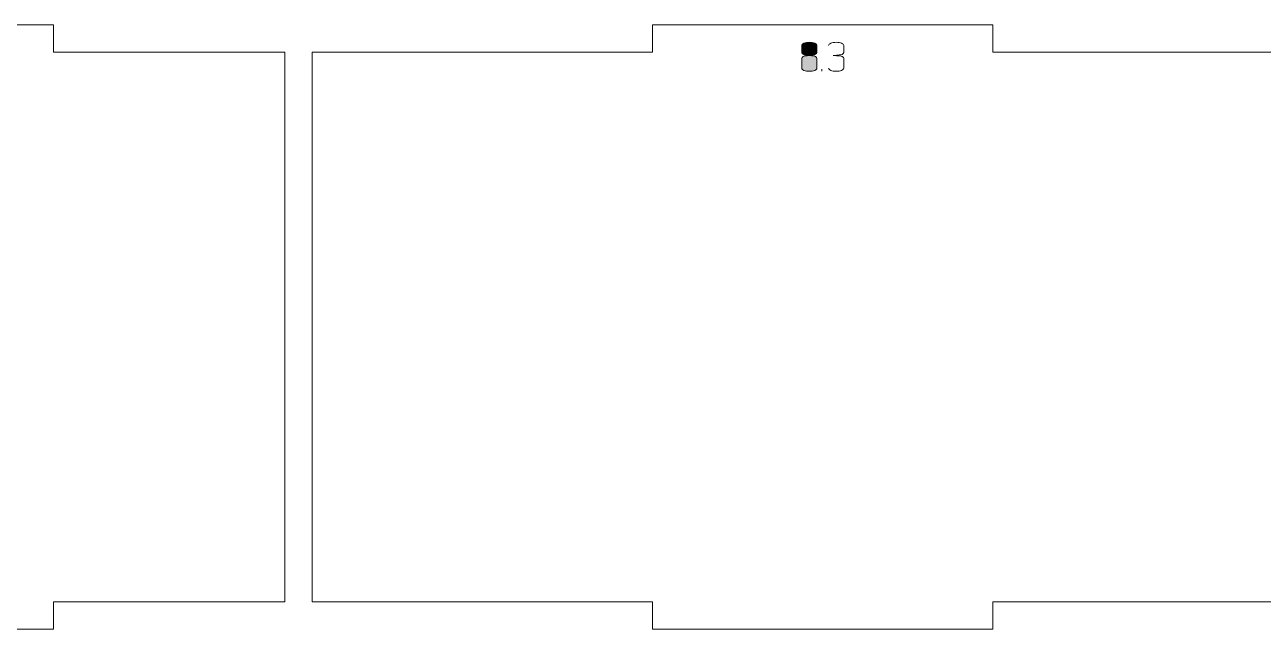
# Model space of a CAD drawing. Header units: centimetres. Extents: x -158 to 228, y -202 to 254.
# Drawn here: x 71.18 to 84.7, y -106.24 to -99.64 of the extents above; entities that cross this region are included whole.
import ezdxf

# ---------------------------------------------------------------- set-up
doc = ezdxf.new("R2010")
doc.units = ezdxf.units.CM
doc.header["$MEASUREMENT"] = 0
doc.layers.add('Capa 1', color=7, linetype='Continuous')

msp = doc.modelspace()

# ---------------------------------------------------------------- hatches: boundary and pattern name
at = {"layer": 'Capa 1', "true_color": 0x3e4095}
h = msp.add_hatch(color=175, dxfattribs=at)
edge = h.paths.add_edge_path()
edge.add_spline(control_points=[(79.66335, -99.94495), (79.66335, -99.9529), (79.66901, -99.96008), (79.68032, -99.9665), (79.69163, -99.97292), (79.71349, -99.9772), (79.7459, -99.97934), (79.77831, -99.9772), (79.80017, -99.97292), (79.81148, -99.9665), (79.82279, -99.96008), (79.82845, -99.9529), (79.82845, -99.94495), (79.82845, -99.94495), (79.82845, -99.87065), (79.82845, -99.87065), (79.82845, -99.86087), (79.82058, -99.85254), (79.80483, -99.84566), (79.78909, -99.83878), (79.76944, -99.83534), (79.7459, -99.83534), (79.72236, -99.83534), (79.70271, -99.83878), (79.68697, -99.84566), (79.67122, -99.85254), (79.66335, -99.86087), (79.66335, -99.87065), (79.66335, -99.87065), (79.66335, -99.94495), (79.66335, -99.94495)], knot_values=[0, 0, 0, 0, 0.1, 0.1, 0.1, 0.2, 0.2, 0.2, 0.3, 0.3, 0.3, 0.4, 0.4, 0.4, 0.5, 0.5, 0.5, 0.6, 0.6, 0.6, 0.7, 0.7, 0.7, 0.8, 0.8, 0.8, 0.9, 0.9, 0.9, 1, 1, 1, 1], degree=3, periodic=1)
h = msp.add_hatch(color=175, dxfattribs=at)
edge = h.paths.add_edge_path()
edge.add_spline(control_points=[(79.7459, -100.15178), (79.72236, -100.15178), (79.70271, -100.14834), (79.68697, -100.14146), (79.67122, -100.13458), (79.66335, -100.12625), (79.66335, -100.11647), (79.66335, -100.11647), (79.66335, -100.01328), (79.66335, -100.01328), (79.66335, -100.00502), (79.66901, -99.99784), (79.68032, -99.99173), (79.69163, -99.98561), (79.71349, -99.98148), (79.7459, -99.97934), (79.71349, -99.9772), (79.69163, -99.97292), (79.68032, -99.9665), (79.66901, -99.96008), (79.66335, -99.9529), (79.66335, -99.94495), (79.66335, -99.94495), (79.66335, -99.87065), (79.66335, -99.87065), (79.66335, -99.86087), (79.67122, -99.85254), (79.68697, -99.84566), (79.70271, -99.83878), (79.72236, -99.83534), (79.7459, -99.83534), (79.76944, -99.83534), (79.78909, -99.83878), (79.80483, -99.84566), (79.82058, -99.85254), (79.82845, -99.86087), (79.82845, -99.87065), (79.82845, -99.87065), (79.82845, -99.94495), (79.82845, -99.94495), (79.82845, -99.9529), (79.82279, -99.96008), (79.81148, -99.9665), (79.80017, -99.97292), (79.77831, -99.9772), (79.7459, -99.97934), (79.77831, -99.98148), (79.80017, -99.98561), (79.81148, -99.99173), (79.82279, -99.99784), (79.82845, -100.00502), (79.82845, -100.01328), (79.82845, -100.01328), (79.82845, -100.11647), (79.82845, -100.11647), (79.82845, -100.12625), (79.82058, -100.13458), (79.80483, -100.14146), (79.78909, -100.14834), (79.76944, -100.15178), (79.7459, -100.15178)], knot_values=[0, 0, 0, 0, 0.05, 0.05, 0.05, 0.1, 0.1, 0.1, 0.15, 0.15, 0.15, 0.2, 0.2, 0.2, 0.25, 0.25, 0.25, 0.3, 0.3, 0.3, 0.35, 0.35, 0.35, 0.4, 0.4, 0.4, 0.45, 0.45, 0.45, 0.5, 0.5, 0.5, 0.55, 0.55, 0.55, 0.6, 0.6, 0.6, 0.65, 0.65, 0.65, 0.7, 0.7, 0.7, 0.75, 0.75, 0.75, 0.8, 0.8, 0.8, 0.85, 0.85, 0.85, 0.9, 0.9, 0.9, 0.95, 0.95, 0.95, 1, 1, 1, 1], degree=3, periodic=1)
h = msp.add_hatch(color=175, dxfattribs=at)
edge = h.paths.add_edge_path()
edge.add_spline(control_points=[(80.03941, -100.15178), (80.01587, -100.15178), (79.99622, -100.14834), (79.98048, -100.14146), (79.96473, -100.13458), (79.95686, -100.12625), (79.95686, -100.11647), (79.95686, -100.12625), (79.96473, -100.13458), (79.98048, -100.14146), (79.99622, -100.14834), (80.01587, -100.15178), (80.03941, -100.15178), (80.06295, -100.15178), (80.0826, -100.14834), (80.09834, -100.14146), (80.11409, -100.13458), (80.12196, -100.12625), (80.12196, -100.11647), (80.12196, -100.11647), (80.12196, -100.01328), (80.12196, -100.01328), (80.12196, -100.00502), (80.1163, -99.99784), (80.10499, -99.99173), (80.09368, -99.98561), (80.06051, -99.98148), (80.00547, -99.97934), (80.0602, -99.97598), (80.09307, -99.972), (80.10407, -99.96742), (80.11508, -99.96283), (80.12104, -99.95534), (80.12196, -99.94495), (80.12196, -99.94495), (80.12196, -99.87065), (80.12196, -99.87065), (80.12196, -99.86087), (80.11409, -99.85254), (80.09834, -99.84566), (80.0826, -99.83878), (80.06295, -99.83534), (80.03941, -99.83534), (80.01587, -99.83534), (79.99622, -99.83878), (79.98048, -99.84566), (79.96473, -99.85254), (79.95686, -99.86087), (79.95686, -99.87065), (79.95686, -99.86087), (79.96473, -99.85254), (79.98048, -99.84566), (79.99622, -99.83878), (80.01587, -99.83534), (80.03941, -99.83534), (80.06295, -99.83534), (80.0826, -99.83878), (80.09834, -99.84566), (80.11409, -99.85254), (80.12196, -99.86087), (80.12196, -99.87065), (80.12196, -99.87065), (80.12196, -99.94495), (80.12196, -99.94495), (80.12104, -99.95534), (80.11508, -99.96283), (80.10407, -99.96742), (80.09307, -99.972), (80.0602, -99.97598), (80.00547, -99.97934), (80.06051, -99.98148), (80.09368, -99.98561), (80.10499, -99.99173), (80.1163, -99.99784), (80.12196, -100.00502), (80.12196, -100.01328), (80.12196, -100.01328), (80.12196, -100.11647), (80.12196, -100.11647), (80.12196, -100.12625), (80.11409, -100.13458), (80.09834, -100.14146), (80.0826, -100.14834), (80.06295, -100.15178), (80.03941, -100.15178)], knot_values=[0, 0, 0, 0, 0.03571429, 0.03571429, 0.03571429, 0.07142857, 0.07142857, 0.07142857, 0.10714286, 0.10714286, 0.10714286, 0.14285714, 0.14285714, 0.14285714, 0.17857143, 0.17857143, 0.17857143, 0.21428571, 0.21428571, 0.21428571, 0.25, 0.25, 0.25, 0.28571429, 0.28571429, 0.28571429, 0.32142857, 0.32142857, 0.32142857, 0.35714286, 0.35714286, 0.35714286, 0.39285714, 0.39285714, 0.39285714, 0.42857143, 0.42857143, 0.42857143, 0.46428571, 0.46428571, 0.46428571, 0.5, 0.5, 0.5, 0.53571429, 0.53571429, 0.53571429, 0.57142857, 0.57142857, 0.57142857, 0.60714286, 0.60714286, 0.60714286, 0.64285714, 0.64285714, 0.64285714, 0.67857143, 0.67857143, 0.67857143, 0.71428571, 0.71428571, 0.71428571, 0.75, 0.75, 0.75, 0.78571429, 0.78571429, 0.78571429, 0.82142857, 0.82142857, 0.82142857, 0.85714286, 0.85714286, 0.85714286, 0.89285714, 0.89285714, 0.89285714, 0.92857143, 0.92857143, 0.92857143, 0.96428571, 0.96428571, 0.96428571, 1, 1, 1, 1], degree=3, periodic=1)
h = msp.add_hatch(color=175, dxfattribs=at)
edge = h.paths.add_edge_path()
edge.add_spline(control_points=[(79.66335, -100.11647), (79.66335, -100.12625), (79.67122, -100.13458), (79.68697, -100.14146), (79.70271, -100.14834), (79.72236, -100.15178), (79.7459, -100.15178), (79.76944, -100.15178), (79.78909, -100.14834), (79.80483, -100.14146), (79.82058, -100.13458), (79.82845, -100.12625), (79.82845, -100.11647), (79.82845, -100.11647), (79.82845, -100.01328), (79.82845, -100.01328), (79.82845, -100.00502), (79.82279, -99.99784), (79.81148, -99.99173), (79.80017, -99.98561), (79.77831, -99.98148), (79.7459, -99.97934), (79.71349, -99.98148), (79.69163, -99.98561), (79.68032, -99.99173), (79.66901, -99.99784), (79.66335, -100.00502), (79.66335, -100.01328), (79.66335, -100.01328), (79.66335, -100.11647), (79.66335, -100.11647)], knot_values=[0, 0, 0, 0, 0.1, 0.1, 0.1, 0.2, 0.2, 0.2, 0.3, 0.3, 0.3, 0.4, 0.4, 0.4, 0.5, 0.5, 0.5, 0.6, 0.6, 0.6, 0.7, 0.7, 0.7, 0.8, 0.8, 0.8, 0.9, 0.9, 0.9, 1, 1, 1, 1], degree=3, periodic=1)
h = msp.add_hatch(color=175, dxfattribs=at)
edge = h.paths.add_edge_path()
edge.add_spline(control_points=[(79.88348, -100.15178), (79.88348, -100.15178), (79.88348, -100.12931), (79.88348, -100.12931), (79.88348, -100.12931), (79.88348, -100.15178), (79.88348, -100.15178)], knot_values=[0, 0, 0, 0, 0.5, 0.5, 0.5, 1, 1, 1, 1], degree=3, periodic=1)

# ---------------------------------------------------------------- linework, layer by layer
at = {"layer": 'Capa 1', "color": 240, "lineweight": 9}
for points in [[(66.45637, -99.94378), (66.45637, -99.94378), (66.45637, -105.94378), (66.45637, -105.94378), (66.45637, -105.94378), (68.97782, -105.94378), (68.97782, -105.94378), (68.97782, -105.94378), (68.97782, -106.24378), (68.97782, -106.24378), (68.97782, -106.24378), (71.49927, -106.24378), (71.49927, -106.24378), (71.49927, -106.24378), (71.49927, -105.94378), (71.49927, -105.94378), (71.49927, -105.94378), (74.02072, -105.94378), (74.02072, -105.94378), (74.02072, -105.94378), (74.02072, -99.94378), (74.02072, -99.94378), (74.02072, -99.94378), (71.49927, -99.94378), (71.49927, -99.94378), (71.49927, -99.94378), (71.49927, -99.64378), (71.49927, -99.64378), (71.49927, -99.64378), (68.97782, -99.64378), (68.97782, -99.64378), (68.97782, -99.64378), (68.97782, -99.94378), (68.97782, -99.94378), (68.97782, -99.94378), (66.45637, -99.94378), (66.45637, -99.94378)], [(74.32072, -99.94378), (74.32072, -99.94378), (74.32072, -105.94378), (74.32072, -105.94378), (74.32072, -105.94378), (78.03534, -105.94378), (78.03534, -105.94378), (78.03534, -105.94378), (78.03534, -106.24378), (78.03534, -106.24378), (78.03534, -106.24378), (81.74996, -106.24378), (81.74996, -106.24378), (81.74996, -106.24378), (81.74996, -105.94378), (81.74996, -105.94378), (81.74996, -105.94378), (85.46458, -105.94378), (85.46458, -105.94378), (85.46458, -105.94378), (85.46458, -99.94378), (85.46458, -99.94378), (85.46458, -99.94378), (81.74996, -99.94378), (81.74996, -99.94378), (81.74996, -99.94378), (81.74996, -99.64378), (81.74996, -99.64378), (81.74996, -99.64378), (78.03534, -99.64378), (78.03534, -99.64378), (78.03534, -99.64378), (78.03534, -99.94378), (78.03534, -99.94378), (78.03534, -99.94378), (74.32072, -99.94378), (74.32072, -99.94378)]]:
    msp.add_open_spline(points, degree=3, knots=[0, 0, 0, 0, 0.08333333, 0.08333333, 0.08333333, 0.16666667, 0.16666667, 0.16666667, 0.25, 0.25, 0.25, 0.33333333, 0.33333333, 0.33333333, 0.41666667, 0.41666667, 0.41666667, 0.5, 0.5, 0.5, 0.58333333, 0.58333333, 0.58333333, 0.66666667, 0.66666667, 0.66666667, 0.75, 0.75, 0.75, 0.83333333, 0.83333333, 0.83333333, 0.91666667, 0.91666667, 0.91666667, 1, 1, 1, 1], dxfattribs=at)
at = {"layer": 'Capa 1', "color": 114, "lineweight": 9}
for points, knots in [([(79.66335, -99.94495), (79.66335, -99.9529), (79.66901, -99.96008), (79.68032, -99.9665), (79.69163, -99.97292), (79.71349, -99.9772), (79.7459, -99.97934), (79.77831, -99.9772), (79.80017, -99.97292), (79.81148, -99.9665), (79.82279, -99.96008), (79.82845, -99.9529), (79.82845, -99.94495), (79.82845, -99.94495), (79.82845, -99.87065), (79.82845, -99.87065), (79.82845, -99.86087), (79.82058, -99.85254), (79.80483, -99.84566), (79.78909, -99.83878), (79.76944, -99.83534), (79.7459, -99.83534), (79.72236, -99.83534), (79.70271, -99.83878), (79.68697, -99.84566), (79.67122, -99.85254), (79.66335, -99.86087), (79.66335, -99.87065), (79.66335, -99.87065), (79.66335, -99.94495), (79.66335, -99.94495)], [0, 0, 0, 0, 0.1, 0.1, 0.1, 0.2, 0.2, 0.2, 0.3, 0.3, 0.3, 0.4, 0.4, 0.4, 0.5, 0.5, 0.5, 0.6, 0.6, 0.6, 0.7, 0.7, 0.7, 0.8, 0.8, 0.8, 0.9, 0.9, 0.9, 1, 1, 1, 1]), ([(79.7459, -100.15178), (79.72236, -100.15178), (79.70271, -100.14834), (79.68697, -100.14146), (79.67122, -100.13458), (79.66335, -100.12625), (79.66335, -100.11647), (79.66335, -100.11647), (79.66335, -100.01328), (79.66335, -100.01328), (79.66335, -100.00502), (79.66901, -99.99784), (79.68032, -99.99173), (79.69163, -99.98561), (79.71349, -99.98148), (79.7459, -99.97934), (79.71349, -99.9772), (79.69163, -99.97292), (79.68032, -99.9665), (79.66901, -99.96008), (79.66335, -99.9529), (79.66335, -99.94495), (79.66335, -99.94495), (79.66335, -99.87065), (79.66335, -99.87065), (79.66335, -99.86087), (79.67122, -99.85254), (79.68697, -99.84566), (79.70271, -99.83878), (79.72236, -99.83534), (79.7459, -99.83534), (79.76944, -99.83534), (79.78909, -99.83878), (79.80483, -99.84566), (79.82058, -99.85254), (79.82845, -99.86087), (79.82845, -99.87065), (79.82845, -99.87065), (79.82845, -99.94495), (79.82845, -99.94495), (79.82845, -99.9529), (79.82279, -99.96008), (79.81148, -99.9665), (79.80017, -99.97292), (79.77831, -99.9772), (79.7459, -99.97934), (79.77831, -99.98148), (79.80017, -99.98561), (79.81148, -99.99173), (79.82279, -99.99784), (79.82845, -100.00502), (79.82845, -100.01328), (79.82845, -100.01328), (79.82845, -100.11647), (79.82845, -100.11647), (79.82845, -100.12625), (79.82058, -100.13458), (79.80483, -100.14146), (79.78909, -100.14834), (79.76944, -100.15178), (79.7459, -100.15178)], [0, 0, 0, 0, 0.05, 0.05, 0.05, 0.1, 0.1, 0.1, 0.15, 0.15, 0.15, 0.2, 0.2, 0.2, 0.25, 0.25, 0.25, 0.3, 0.3, 0.3, 0.35, 0.35, 0.35, 0.4, 0.4, 0.4, 0.45, 0.45, 0.45, 0.5, 0.5, 0.5, 0.55, 0.55, 0.55, 0.6, 0.6, 0.6, 0.65, 0.65, 0.65, 0.7, 0.7, 0.7, 0.75, 0.75, 0.75, 0.8, 0.8, 0.8, 0.85, 0.85, 0.85, 0.9, 0.9, 0.9, 0.95, 0.95, 0.95, 1, 1, 1, 1]), ([(80.03941, -100.15178), (80.01587, -100.15178), (79.99622, -100.14834), (79.98048, -100.14146), (79.96473, -100.13458), (79.95686, -100.12625), (79.95686, -100.11647), (79.95686, -100.12625), (79.96473, -100.13458), (79.98048, -100.14146), (79.99622, -100.14834), (80.01587, -100.15178), (80.03941, -100.15178), (80.06295, -100.15178), (80.0826, -100.14834), (80.09834, -100.14146), (80.11409, -100.13458), (80.12196, -100.12625), (80.12196, -100.11647), (80.12196, -100.11647), (80.12196, -100.01328), (80.12196, -100.01328), (80.12196, -100.00502), (80.1163, -99.99784), (80.10499, -99.99173), (80.09368, -99.98561), (80.06051, -99.98148), (80.00547, -99.97934), (80.0602, -99.97598), (80.09307, -99.972), (80.10407, -99.96742), (80.11508, -99.96283), (80.12104, -99.95534), (80.12196, -99.94495), (80.12196, -99.94495), (80.12196, -99.87065), (80.12196, -99.87065), (80.12196, -99.86087), (80.11409, -99.85254), (80.09834, -99.84566), (80.0826, -99.83878), (80.06295, -99.83534), (80.03941, -99.83534), (80.01587, -99.83534), (79.99622, -99.83878), (79.98048, -99.84566), (79.96473, -99.85254), (79.95686, -99.86087), (79.95686, -99.87065), (79.95686, -99.86087), (79.96473, -99.85254), (79.98048, -99.84566), (79.99622, -99.83878), (80.01587, -99.83534), (80.03941, -99.83534), (80.06295, -99.83534), (80.0826, -99.83878), (80.09834, -99.84566), (80.11409, -99.85254), (80.12196, -99.86087), (80.12196, -99.87065), (80.12196, -99.87065), (80.12196, -99.94495), (80.12196, -99.94495), (80.12104, -99.95534), (80.11508, -99.96283), (80.10407, -99.96742), (80.09307, -99.972), (80.0602, -99.97598), (80.00547, -99.97934), (80.06051, -99.98148), (80.09368, -99.98561), (80.10499, -99.99173), (80.1163, -99.99784), (80.12196, -100.00502), (80.12196, -100.01328), (80.12196, -100.01328), (80.12196, -100.11647), (80.12196, -100.11647), (80.12196, -100.12625), (80.11409, -100.13458), (80.09834, -100.14146), (80.0826, -100.14834), (80.06295, -100.15178), (80.03941, -100.15178)], [0, 0, 0, 0, 0.03571429, 0.03571429, 0.03571429, 0.07142857, 0.07142857, 0.07142857, 0.10714286, 0.10714286, 0.10714286, 0.14285714, 0.14285714, 0.14285714, 0.17857143, 0.17857143, 0.17857143, 0.21428571, 0.21428571, 0.21428571, 0.25, 0.25, 0.25, 0.28571429, 0.28571429, 0.28571429, 0.32142857, 0.32142857, 0.32142857, 0.35714286, 0.35714286, 0.35714286, 0.39285714, 0.39285714, 0.39285714, 0.42857143, 0.42857143, 0.42857143, 0.46428571, 0.46428571, 0.46428571, 0.5, 0.5, 0.5, 0.53571429, 0.53571429, 0.53571429, 0.57142857, 0.57142857, 0.57142857, 0.60714286, 0.60714286, 0.60714286, 0.64285714, 0.64285714, 0.64285714, 0.67857143, 0.67857143, 0.67857143, 0.71428571, 0.71428571, 0.71428571, 0.75, 0.75, 0.75, 0.78571429, 0.78571429, 0.78571429, 0.82142857, 0.82142857, 0.82142857, 0.85714286, 0.85714286, 0.85714286, 0.89285714, 0.89285714, 0.89285714, 0.92857143, 0.92857143, 0.92857143, 0.96428571, 0.96428571, 0.96428571, 1, 1, 1, 1]), ([(79.66335, -100.11647), (79.66335, -100.12625), (79.67122, -100.13458), (79.68697, -100.14146), (79.70271, -100.14834), (79.72236, -100.15178), (79.7459, -100.15178), (79.76944, -100.15178), (79.78909, -100.14834), (79.80483, -100.14146), (79.82058, -100.13458), (79.82845, -100.12625), (79.82845, -100.11647), (79.82845, -100.11647), (79.82845, -100.01328), (79.82845, -100.01328), (79.82845, -100.00502), (79.82279, -99.99784), (79.81148, -99.99173), (79.80017, -99.98561), (79.77831, -99.98148), (79.7459, -99.97934), (79.71349, -99.98148), (79.69163, -99.98561), (79.68032, -99.99173), (79.66901, -99.99784), (79.66335, -100.00502), (79.66335, -100.01328), (79.66335, -100.01328), (79.66335, -100.11647), (79.66335, -100.11647)], [0, 0, 0, 0, 0.1, 0.1, 0.1, 0.2, 0.2, 0.2, 0.3, 0.3, 0.3, 0.4, 0.4, 0.4, 0.5, 0.5, 0.5, 0.6, 0.6, 0.6, 0.7, 0.7, 0.7, 0.8, 0.8, 0.8, 0.9, 0.9, 0.9, 1, 1, 1, 1]), ([(79.88348, -100.15178), (79.88348, -100.15178), (79.88348, -100.12931), (79.88348, -100.12931), (79.88348, -100.12931), (79.88348, -100.15178), (79.88348, -100.15178)], [0, 0, 0, 0, 0.5, 0.5, 0.5, 1, 1, 1, 1])]:
    msp.add_open_spline(points, degree=3, knots=knots, dxfattribs=at)

doc.saveas('drawing.dxf')
